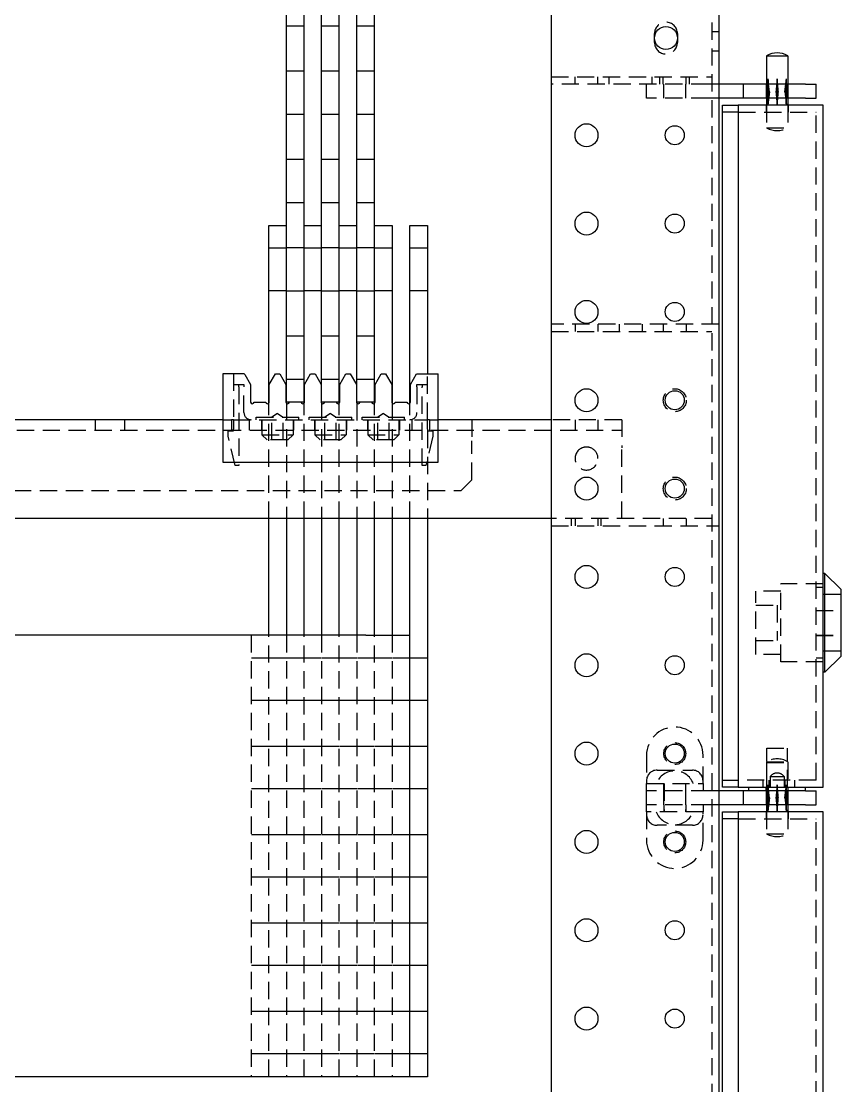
# Model space of a CAD drawing. Header units: millimetres. Extents: x -116965 to 323937, y 291661 to 566926.
# Drawn here: x -19433.4 to -19282.5, y 326443.5 to 326639.3 of the extents above; entities that cross this region are included whole.
import ezdxf

# ---------------------------------------------------------------- set-up
doc = ezdxf.new("R2010")
doc.units = ezdxf.units.MM
doc.linetypes.add('HIDDEN2', pattern=[4.7625, 3.175, -1.5875])
doc.layers.add('ALPHA', color=255, linetype='Continuous')
doc.layers.add('Pointille_Court', color=40, linetype='HIDDEN2', lineweight=25)

msp = doc.modelspace()

# ---------------------------------------------------------------- linework, layer by layer
at = {"layer": 'ALPHA'}
for p, q in [((-19335.809088, 326691.43863), (-19335.809088, 325911.43863)), ((-19304.934088, 326691.43863), (-19304.934088, 325911.43863)), ((-19384.559088, 326569.23863), (-19384.559088, 326650.48863)), ((-19381.309088, 326569.23863), (-19381.309088, 326650.48863)), ((-19378.059088, 326569.23863), (-19378.059088, 326650.48863)), ((-19374.809088, 326569.23863), (-19374.809088, 326650.48863)), ((-19371.559088, 326569.23863), (-19371.559088, 326650.48863)), ((-19368.309088, 326569.23863), (-19368.309088, 326650.48863)), ((-19296.159088, 326632.93863), (-19296.159088, 326627.73863)), ((-19296.159088, 326632.93863), (-19292.259088, 326632.93863)), ((-19292.259088, 326632.93863), (-19292.259088, 326627.73863)), ((-19300.384088, 326627.73863), (-19304.934088, 326627.73863)), ((-19300.384088, 326625.13863), (-19300.384088, 326627.73863)), ((-19289.009088, 326627.73863), (-19300.384088, 326627.73863)), ((-19289.009088, 326627.73863), (-19287.059088, 326627.73863)), ((-19287.059088, 326625.13863), (-19287.059088, 326627.73863)), ((-19300.384088, 326625.13863), (-19304.934088, 326625.13863)), ((-19289.009088, 326625.13863), (-19300.384088, 326625.13863)), ((-19296.159088, 326625.13863), (-19296.159088, 326623.83863)), ((-19292.259088, 326625.13863), (-19292.259088, 326623.83863)), ((-19289.009088, 326625.13863), (-19287.059088, 326625.13863)), ((-19304.284088, 326622.53863), (-19304.284088, 326623.83863)), ((-19304.284088, 326623.83863), (-19301.359088, 326623.83863)), ((-19285.759088, 326623.83863), (-19301.359088, 326623.83863)), ((-19301.359088, 326623.83863), (-19301.359088, 326498.38863)), ((-19285.759088, 326498.38863), (-19285.759088, 326623.83863)), ((-19304.284088, 326499.68863), (-19304.284088, 326622.53863)), ((-19301.359088, 326622.53863), (-19304.284088, 326622.53863)), ((-19387.809088, 326601.73863), (-19384.559088, 326601.73863)), ((-19387.809088, 326569.006533), (-19387.809088, 326601.73863)), ((-19381.309088, 326601.73863), (-19378.059088, 326601.73863)), ((-19374.809088, 326601.73863), (-19371.559088, 326601.73863)), ((-19368.309088, 326601.73863), (-19365.059088, 326601.73863)), ((-19365.059088, 326601.73863), (-19365.059088, 326569.006533)), ((-19361.809088, 326601.73863), (-19358.559088, 326601.73863)), ((-19361.809088, 326569.006533), (-19361.809088, 326601.73863)), ((-19358.559088, 326601.73863), (-19358.559088, 326574.43863)), ((-19396.259088, 326574.43863), (-19396.259088, 326558.18863)), ((-19392.47006, 326574.43863), (-19396.259088, 326574.43863)), ((-19392.188602, 326574.27613), (-19391.156588, 326572.48863)), ((-19387.711588, 326572.48863), (-19386.585755, 326574.43863)), ((-19386.585755, 326574.43863), (-19385.782421, 326574.43863)), ((-19385.782421, 326574.43863), (-19384.656588, 326572.48863)), ((-19381.211588, 326572.48863), (-19380.085755, 326574.43863)), ((-19380.085755, 326574.43863), (-19379.282421, 326574.43863)), ((-19379.282421, 326574.43863), (-19378.156588, 326572.48863)), ((-19374.711588, 326572.48863), (-19373.585755, 326574.43863)), ((-19373.585755, 326574.43863), (-19372.782421, 326574.43863)), ((-19372.782421, 326574.43863), (-19371.656588, 326572.48863)), ((-19368.211588, 326572.48863), (-19367.085755, 326574.43863)), ((-19367.085755, 326574.43863), (-19366.282421, 326574.43863)), ((-19366.282421, 326574.43863), (-19365.156588, 326572.48863)), ((-19361.711588, 326572.48863), (-19360.585755, 326574.43863)), ((-19360.585755, 326574.43863), (-19356.609088, 326574.43863)), ((-19356.609088, 326558.18863), (-19356.609088, 326574.43863)), ((-19391.156588, 326572.48863), (-19391.156588, 326569.23863)), ((-19387.711588, 326569.23863), (-19387.711588, 326572.48863)), ((-19384.656588, 326572.48863), (-19384.656588, 326569.23863)), ((-19381.211588, 326569.23863), (-19381.211588, 326572.48863)), ((-19378.156588, 326572.48863), (-19378.156588, 326569.23863)), ((-19374.711588, 326569.23863), (-19374.711588, 326572.48863)), ((-19371.656588, 326572.48863), (-19371.656588, 326569.23863)), ((-19368.211588, 326569.23863), (-19368.211588, 326572.48863)), ((-19365.156588, 326572.48863), (-19365.156588, 326569.23863)), ((-19361.711588, 326569.23863), (-19361.711588, 326572.48863)), ((-19390.506588, 326569.23863), (-19388.361588, 326569.23863)), ((-19384.559088, 326569.23863), (-19384.559088, 326569.006533)), ((-19381.309088, 326569.23863), (-19384.559088, 326569.23863)), ((-19381.309088, 326569.006533), (-19381.309088, 326569.23863)), ((-19378.059088, 326569.23863), (-19378.059088, 326569.006533)), ((-19374.809088, 326569.23863), (-19378.059088, 326569.23863)), ((-19374.809088, 326569.006533), (-19374.809088, 326569.23863)), ((-19371.559088, 326569.23863), (-19371.559088, 326569.006533)), ((-19368.309088, 326569.23863), (-19371.559088, 326569.23863)), ((-19368.309088, 326569.006533), (-19368.309088, 326569.23863)), ((-19364.506588, 326569.23863), (-19362.361588, 326569.23863)), ((-19396.259088, 326565.98863), (-19437.859088, 326565.98863)), ((-19335.809088, 326565.98863), (-19356.609088, 326565.98863)), ((-19396.259088, 326558.18863), (-19356.609088, 326558.18863)), ((-19335.809088, 326547.78863), (-19664.059088, 326547.78863)), ((-19387.809088, 326526.33863), (-19387.809088, 326547.78863)), ((-19384.559088, 326547.78863), (-19384.559088, 326526.33863)), ((-19381.309088, 326526.33863), (-19381.309088, 326547.78863)), ((-19378.059088, 326547.78863), (-19378.059088, 326526.33863)), ((-19374.809088, 326526.33863), (-19374.809088, 326547.78863)), ((-19371.559088, 326547.78863), (-19371.559088, 326526.33863)), ((-19368.309088, 326526.33863), (-19368.309088, 326547.78863)), ((-19365.059088, 326547.78863), (-19365.059088, 326526.33863)), ((-19361.809088, 326526.33863), (-19361.809088, 326547.78863)), ((-19358.559088, 326547.78863), (-19358.559088, 326445.08863)), ((-19285.434088, 326537.71363), (-19285.759088, 326537.71363)), ((-19282.509088, 326534.78863), (-19285.434088, 326537.71363)), ((-19285.434088, 326519.51363), (-19285.434088, 326537.71363)), ((-19282.509088, 326534.78863), (-19282.509088, 326522.43863)), ((-19369.934088, 326526.33863), (-19621.159088, 326526.33863)), ((-19369.934088, 326526.33863), (-19361.809088, 326526.33863)), ((-19361.809088, 326445.08863), (-19361.809088, 326526.33863)), ((-19282.509088, 326522.43863), (-19285.434088, 326519.51363)), ((-19285.434088, 326519.51363), (-19285.759088, 326519.51363)), ((-19304.284088, 326498.38863), (-19304.284088, 326499.68863)), ((-19304.284088, 326499.68863), (-19301.359088, 326499.68863)), ((-19301.359088, 326498.38863), (-19304.284088, 326498.38863)), ((-19301.359088, 326498.38863), (-19285.759088, 326498.38863)), ((-19299.409088, 326497.73863), (-19299.409088, 326498.38863)), ((-19289.009088, 326497.73863), (-19289.009088, 326498.38863)), ((-19300.384088, 326497.73863), (-19304.934088, 326497.73863)), ((-19300.384088, 326495.13863), (-19300.384088, 326497.73863)), ((-19289.009088, 326497.73863), (-19300.384088, 326497.73863)), ((-19289.009088, 326497.73863), (-19287.059088, 326497.73863)), ((-19287.059088, 326495.13863), (-19287.059088, 326497.73863)), ((-19300.384088, 326495.13863), (-19304.934088, 326495.13863)), ((-19289.009088, 326495.13863), (-19300.384088, 326495.13863)), ((-19296.159088, 326495.13863), (-19296.159088, 326493.83863)), ((-19292.259088, 326495.13863), (-19292.259088, 326493.83863)), ((-19289.009088, 326495.13863), (-19287.059088, 326495.13863)), ((-19304.284088, 326492.53863), (-19304.284088, 326493.83863)), ((-19304.284088, 326493.83863), (-19301.359088, 326493.83863)), ((-19304.284088, 326369.68863), (-19304.284088, 326492.53863)), ((-19301.359088, 326492.53863), (-19304.284088, 326492.53863)), ((-19285.759088, 326493.83863), (-19301.359088, 326493.83863)), ((-19301.359088, 326493.83863), (-19301.359088, 326368.38863)), ((-19285.759088, 326368.38863), (-19285.759088, 326493.83863)), ((-19369.934088, 326445.08863), (-19539.909088, 326445.08863)), ((-19361.809088, 326445.08863), (-19369.934088, 326445.08863)), ((-19358.559088, 326445.08863), (-19361.809088, 326445.08863))]:
    msp.add_line(p, q, dxfattribs=at)
for centre, radius in [((-19314.684088, 326636.18863), 2.1125), ((-19329.309088, 326618.31363), 2.1125), ((-19313.059088, 326618.31363), 1.755), ((-19329.309088, 326602.06363), 2.1125), ((-19313.059088, 326602.06363), 1.755), ((-19329.309088, 326585.81363), 2.1125), ((-19313.059088, 326585.81363), 1.755), ((-19329.309088, 326569.56363), 2.1125), ((-19313.059088, 326569.56363), 1.755), ((-19329.309088, 326553.31363), 2.1125), ((-19313.059088, 326553.31363), 1.755), ((-19329.309088, 326537.06363), 2.1125), ((-19313.059088, 326537.06363), 1.755), ((-19329.309088, 326520.81363), 2.1125), ((-19313.059088, 326520.81363), 1.755), ((-19329.309088, 326504.56363), 2.1125), ((-19313.059088, 326504.56363), 1.755), ((-19329.309088, 326488.31363), 2.1125), ((-19313.059088, 326488.31363), 1.755), ((-19329.309088, 326472.06363), 2.1125), ((-19313.059088, 326472.06363), 1.755), ((-19329.309088, 326455.81363), 2.1125), ((-19313.059088, 326455.81363), 1.755)]:
    msp.add_circle(centre, radius, dxfattribs=at)
for centre, radius, start, end in [((-19294.209088, 326629.54238), 3.91625, 60.13716564, 119.86283436), ((-19392.47006, 326574.11363), 0.325, 30, 90), ((-19390.831588, 326569.23863), 0.325, 180, 0), ((-19388.036588, 326569.23863), 0.325, 180, 0), ((-19384.331588, 326569.23863), 0.325, 180, 0), ((-19381.536588, 326569.23863), 0.325, 180, 0), ((-19377.831588, 326569.23863), 0.325, 180, 0), ((-19375.036588, 326569.23863), 0.325, 180, 0), ((-19371.331588, 326569.23863), 0.325, 180, 0), ((-19368.536588, 326569.23863), 0.325, 180, 0), ((-19364.831588, 326569.23863), 0.325, 180, 0), ((-19362.036588, 326569.23863), 0.325, 180, 0)]:
    msp.add_arc(centre, radius, start, end, dxfattribs=at)
for centre, major_axis, ratio, start_param, end_param in [((-19294.209088, 326614.489134), (0.162431, -24.917985), 0.0779847629, 4.1053954977, 4.1512455895), ((-19294.209088, 326614.489134), (-1.765627, 24.917919), 0.0332164699, 0.9619575598, 1.0078076516), ((-19294.209088, 326614.489134), (1.765627, 24.917919), 0.0332164699, 5.2753776556, 5.3212277474), ((-19294.209088, 326614.489134), (-0.162431, -24.917985), 0.0779847629, 2.1319397177, 2.1777898095), ((-19294.209088, 326638.128125), (0.162431, 24.917985), 0.0779847629, 2.119666454, 2.1777898095), ((-19294.209088, 326638.128125), (-1.765627, -24.917919), 0.0332164699, 5.2631043919, 5.3212277474), ((-19294.209088, 326638.128125), (1.765627, -24.917919), 0.0332164699, 0.9619575598, 1.0200809153), ((-19294.209088, 326638.128125), (-0.162431, 24.917985), 0.0779847629, 4.1053954977, 4.1635188532), ((-19294.209088, 326508.258125), (0.162431, 24.917985), 0.0779847629, 2.1257914248, 2.1777898095), ((-19294.209088, 326508.258125), (-1.765627, -24.917919), 0.0332164699, 5.2692293627, 5.3212277474), ((-19294.209088, 326508.258125), (1.765627, -24.917919), 0.0332164699, 0.9619575598, 1.0139559445), ((-19294.209088, 326508.258125), (-0.162431, 24.917985), 0.0779847629, 4.1053954977, 4.1573938823)]:
    msp.add_ellipse(centre, major_axis=major_axis, ratio=ratio, start_param=start_param, end_param=end_param, dxfattribs=at)
at = {"layer": 'Pointille_Court'}
for p, q in [((-19306.234088, 326691.43863), (-19306.234088, 325911.43863)), ((-19381.309088, 326638.39863), (-19384.559088, 326638.39863)), ((-19374.809088, 326638.39863), (-19378.059088, 326638.39863)), ((-19368.309088, 326638.39863), (-19371.559088, 326638.39863)), ((-19316.796588, 326635.37613), (-19316.796588, 326637.00113)), ((-19312.571588, 326637.00113), (-19312.571588, 326635.37613)), ((-19304.934088, 326637.32613), (-19306.234088, 326637.32613)), ((-19304.934088, 326633.75113), (-19306.234088, 326633.75113)), ((-19381.309088, 326630.07863), (-19384.559088, 326630.07863)), ((-19374.809088, 326630.07863), (-19378.059088, 326630.07863)), ((-19368.309088, 326630.07863), (-19371.559088, 326630.07863)), ((-19335.809088, 326629.03863), (-19306.234088, 326629.03863)), ((-19331.421588, 326627.73863), (-19331.421588, 326629.03863)), ((-19327.196588, 326627.73863), (-19327.196588, 326629.03863)), ((-19325.149088, 326627.73863), (-19325.149088, 326629.03863)), ((-19317.219088, 326627.73863), (-19317.219088, 326629.03863)), ((-19315.789088, 326627.73863), (-19315.789088, 326629.03863)), ((-19315.171588, 326627.73863), (-19315.171588, 326629.03863)), ((-19310.946588, 326627.73863), (-19310.946588, 326629.03863)), ((-19310.329088, 326627.73863), (-19310.329088, 326629.03863)), ((-19306.884088, 326627.73863), (-19335.809088, 326627.73863)), ((-19318.259088, 326625.13863), (-19318.259088, 326627.73863)), ((-19306.884088, 326627.73863), (-19318.259088, 326627.73863)), ((-19315.074088, 326625.13863), (-19315.074088, 326627.73863)), ((-19311.044088, 326625.13863), (-19311.044088, 326627.73863)), ((-19304.934088, 326627.73863), (-19306.884088, 326627.73863)), ((-19296.159088, 326625.13863), (-19296.159088, 326627.73863)), ((-19296.159088, 326627.73863), (-19296.159088, 326625.13863)), ((-19295.614454, 326626.30863), (-19295.897838, 326628.691963)), ((-19294.209088, 326626.30863), (-19294.209088, 326628.691963)), ((-19292.803723, 326626.30863), (-19292.520339, 326628.691963)), ((-19292.259088, 326625.13863), (-19292.259088, 326627.73863)), ((-19292.259088, 326627.73863), (-19292.259088, 326625.13863)), ((-19306.884088, 326625.13863), (-19318.259088, 326625.13863)), ((-19304.934088, 326625.13863), (-19306.884088, 326625.13863)), ((-19295.614454, 326626.30863), (-19295.997974, 326626.351811)), ((-19295.997974, 326626.265448), (-19295.614454, 326626.30863)), ((-19295.996444, 326626.30863), (-19295.777966, 326626.30863)), ((-19295.614454, 326626.30863), (-19295.994901, 326626.351929)), ((-19295.614454, 326626.30863), (-19295.994901, 326626.26533)), ((-19295.614454, 326626.30863), (-19295.897838, 326623.925296)), ((-19295.78025, 326626.351929), (-19295.614454, 326626.30863)), ((-19295.78025, 326626.26533), (-19295.614454, 326626.30863)), ((-19295.614454, 326626.30863), (-19295.777966, 326626.30863)), ((-19295.775684, 326626.351811), (-19295.614454, 326626.30863)), ((-19295.614454, 326626.30863), (-19295.775684, 326626.265448)), ((-19294.431378, 326626.351811), (-19294.209088, 326626.30863)), ((-19294.209088, 326626.30863), (-19294.431378, 326626.265448)), ((-19294.209088, 326626.30863), (-19294.427566, 326626.30863)), ((-19294.423739, 326626.351929), (-19294.209088, 326626.30863)), ((-19294.423739, 326626.26533), (-19294.209088, 326626.30863)), ((-19294.209088, 326626.30863), (-19293.994438, 326626.351929)), ((-19294.209088, 326626.30863), (-19293.986798, 326626.351811)), ((-19294.209088, 326626.30863), (-19294.209088, 326623.925296)), ((-19293.99061, 326626.30863), (-19294.209088, 326626.30863)), ((-19293.986798, 326626.265448), (-19294.209088, 326626.30863)), ((-19294.209088, 326626.30863), (-19293.994438, 326626.26533)), ((-19292.803723, 326626.30863), (-19292.637926, 326626.351929)), ((-19292.423276, 326626.351929), (-19292.803723, 326626.30863)), ((-19292.420202, 326626.351811), (-19292.803723, 326626.30863)), ((-19292.803723, 326626.30863), (-19292.642492, 326626.351811)), ((-19292.803723, 326626.30863), (-19292.520339, 326623.925296)), ((-19292.64021, 326626.30863), (-19292.803723, 326626.30863)), ((-19292.423276, 326626.26533), (-19292.803723, 326626.30863)), ((-19292.803723, 326626.30863), (-19292.420202, 326626.265448)), ((-19292.642492, 326626.265448), (-19292.803723, 326626.30863)), ((-19292.803723, 326626.30863), (-19292.637926, 326626.26533)), ((-19292.64021, 326626.30863), (-19292.421733, 326626.30863)), ((-19296.224088, 326623.83863), (-19296.224088, 326622.53863)), ((-19296.159088, 326623.83863), (-19296.159088, 326619.67863)), ((-19292.259088, 326623.83863), (-19292.259088, 326619.67863)), ((-19292.194088, 326623.83863), (-19292.194088, 326622.53863)), ((-19381.309088, 326622.14863), (-19384.559088, 326622.14863)), ((-19374.809088, 326622.14863), (-19378.059088, 326622.14863)), ((-19368.309088, 326622.14863), (-19371.559088, 326622.14863)), ((-19301.359088, 326622.53863), (-19287.059088, 326622.53863)), ((-19287.059088, 326499.68863), (-19287.059088, 326622.53863)), ((-19296.159088, 326619.67863), (-19292.259088, 326619.67863)), ((-19381.309088, 326613.82863), (-19384.559088, 326613.82863)), ((-19374.809088, 326613.82863), (-19378.059088, 326613.82863)), ((-19368.309088, 326613.82863), (-19371.559088, 326613.82863)), ((-19381.309088, 326605.89863), (-19384.559088, 326605.89863)), ((-19374.809088, 326605.89863), (-19378.059088, 326605.89863)), ((-19368.309088, 326605.89863), (-19371.559088, 326605.89863)), ((-19384.559088, 326597.51363), (-19387.809088, 326597.51363)), ((-19381.309088, 326597.57863), (-19384.559088, 326597.57863)), ((-19378.059088, 326597.51363), (-19381.309088, 326597.51363)), ((-19374.809088, 326597.57863), (-19378.059088, 326597.57863)), ((-19371.559088, 326597.51363), (-19374.809088, 326597.51363)), ((-19368.309088, 326597.57863), (-19371.559088, 326597.57863)), ((-19365.059088, 326597.51363), (-19368.309088, 326597.51363)), ((-19358.559088, 326597.51363), (-19361.809088, 326597.51363)), ((-19384.559088, 326589.71363), (-19387.809088, 326589.71363)), ((-19381.309088, 326589.64863), (-19384.559088, 326589.64863)), ((-19378.059088, 326589.71363), (-19381.309088, 326589.71363)), ((-19374.809088, 326589.64863), (-19378.059088, 326589.64863)), ((-19371.559088, 326589.71363), (-19374.809088, 326589.71363)), ((-19368.309088, 326589.64863), (-19371.559088, 326589.64863)), ((-19365.059088, 326589.71363), (-19368.309088, 326589.71363)), ((-19358.559088, 326589.71363), (-19361.809088, 326589.71363)), ((-19304.934088, 326583.53863), (-19335.809088, 326583.53863)), ((-19335.809088, 326582.23863), (-19306.234088, 326582.23863)), ((-19331.421588, 326583.53863), (-19331.421588, 326582.23863)), ((-19327.196588, 326583.53863), (-19327.196588, 326582.23863)), ((-19323.296588, 326583.53863), (-19323.296588, 326582.23863)), ((-19319.071588, 326583.53863), (-19319.071588, 326582.23863)), ((-19315.171588, 326583.53863), (-19315.171588, 326582.23863)), ((-19310.946588, 326583.53863), (-19310.946588, 326582.23863)), ((-19381.309088, 326581.32863), (-19384.559088, 326581.32863)), ((-19374.809088, 326581.32863), (-19378.059088, 326581.32863)), ((-19368.309088, 326581.32863), (-19371.559088, 326581.32863)), ((-19394.309088, 326574.43863), (-19394.309088, 326565.98863)), ((-19358.559088, 326565.98863), (-19358.559088, 326574.43863)), ((-19394.309088, 326572.48863), (-19392.359088, 326572.48863)), ((-19393.334088, 326572.022305), (-19393.334088, 326572.48863)), ((-19392.359088, 326572.48863), (-19392.359088, 326572.018143)), ((-19381.309088, 326573.39863), (-19384.559088, 326573.39863)), ((-19374.809088, 326573.39863), (-19378.059088, 326573.39863)), ((-19368.309088, 326573.39863), (-19371.559088, 326573.39863)), ((-19360.509088, 326572.48863), (-19358.559088, 326572.48863)), ((-19360.509088, 326572.018143), (-19360.509088, 326572.48863)), ((-19359.534088, 326572.48863), (-19359.534088, 326572.028488)), ((-19393.334088, 326572.022305), (-19393.334088, 326557.53863)), ((-19392.359088, 326567.28863), (-19392.359088, 326572.018143)), ((-19360.509088, 326572.018143), (-19360.509088, 326567.28863)), ((-19359.534088, 326557.53863), (-19359.534088, 326572.028488)), ((-19387.809088, 326547.78863), (-19387.809088, 326569.006533)), ((-19384.559088, 326569.006533), (-19384.559088, 326547.78863)), ((-19381.309088, 326547.78863), (-19381.309088, 326569.006533)), ((-19378.059088, 326569.006533), (-19378.059088, 326547.78863)), ((-19374.809088, 326547.78863), (-19374.809088, 326569.006533)), ((-19371.559088, 326569.006533), (-19371.559088, 326547.78863)), ((-19368.309088, 326547.78863), (-19368.309088, 326569.006533)), ((-19365.059088, 326569.006533), (-19365.059088, 326547.78863)), ((-19361.809088, 326547.78863), (-19361.809088, 326569.006533)), ((-19390.084088, 326565.98863), (-19390.084088, 326566.47613)), ((-19390.084088, 326566.47613), (-19382.284088, 326566.47613)), ((-19386.184088, 326567.101025), (-19387.224088, 326566.47613)), ((-19386.184088, 326567.101025), (-19385.144088, 326566.47613)), ((-19382.284088, 326565.98863), (-19382.284088, 326566.47613)), ((-19380.334088, 326565.98863), (-19380.334088, 326566.47613)), ((-19380.334088, 326566.47613), (-19372.534088, 326566.47613)), ((-19376.434088, 326567.101025), (-19377.474088, 326566.47613)), ((-19376.434088, 326567.101025), (-19375.394088, 326566.47613)), ((-19372.534088, 326565.98863), (-19372.534088, 326566.47613)), ((-19370.584088, 326565.98863), (-19370.584088, 326566.47613)), ((-19370.584088, 326566.47613), (-19362.784088, 326566.47613)), ((-19366.684088, 326567.101025), (-19367.724088, 326566.47613)), ((-19366.684088, 326567.101025), (-19365.644088, 326566.47613)), ((-19362.784088, 326565.98863), (-19362.784088, 326566.47613)), ((-19419.756588, 326565.98863), (-19419.756588, 326564.03863)), ((-19414.361588, 326565.98863), (-19414.361588, 326564.03863)), ((-19396.259088, 326565.98863), (-19394.634088, 326565.98863)), ((-19394.611114, 326565.98863), (-19394.634088, 326565.98863)), ((-19394.634088, 326565.98863), (-19394.634088, 326564.03863)), ((-19394.309088, 326565.98863), (-19394.611114, 326565.98863)), ((-19394.309088, 326565.98863), (-19394.309088, 326564.24246)), ((-19394.309088, 326565.98863), (-19358.559088, 326565.98863)), ((-19391.384088, 326565.98863), (-19391.384088, 326564.03863)), ((-19389.109088, 326565.98863), (-19389.109088, 326564.03863)), ((-19389.044088, 326565.98863), (-19389.044088, 326563.22613)), ((-19387.224088, 326562.25113), (-19387.224088, 326565.98863)), ((-19385.144088, 326562.25113), (-19385.144088, 326565.98863)), ((-19383.324088, 326565.98863), (-19383.324088, 326563.22613)), ((-19383.259088, 326565.98863), (-19383.259088, 326564.03863)), ((-19379.359088, 326565.98863), (-19379.359088, 326564.03863)), ((-19379.294088, 326565.98863), (-19379.294088, 326563.22613)), ((-19377.474088, 326562.25113), (-19377.474088, 326565.98863)), ((-19375.394088, 326562.25113), (-19375.394088, 326565.98863)), ((-19373.574088, 326565.98863), (-19373.574088, 326563.22613)), ((-19373.509088, 326565.98863), (-19373.509088, 326564.03863)), ((-19369.609088, 326565.98863), (-19369.609088, 326564.03863)), ((-19369.544088, 326565.98863), (-19369.544088, 326563.22613)), ((-19367.724088, 326562.25113), (-19367.724088, 326565.98863)), ((-19365.644088, 326562.25113), (-19365.644088, 326565.98863)), ((-19363.824088, 326565.98863), (-19363.824088, 326563.22613)), ((-19363.759088, 326565.98863), (-19363.759088, 326564.03863)), ((-19361.484088, 326565.98863), (-19361.484088, 326564.03863)), ((-19358.257062, 326565.98863), (-19358.559088, 326565.98863)), ((-19358.559088, 326564.24246), (-19358.559088, 326565.98863)), ((-19358.234088, 326565.98863), (-19358.257062, 326565.98863)), ((-19358.234088, 326565.98863), (-19356.609088, 326565.98863)), ((-19358.234088, 326565.98863), (-19358.234088, 326564.03863)), ((-19350.434088, 326565.98863), (-19350.434088, 326562.08863)), ((-19322.809088, 326565.98863), (-19335.809088, 326565.98863)), ((-19331.421588, 326565.98863), (-19331.421588, 326564.03863)), ((-19327.196588, 326565.98863), (-19327.196588, 326564.03863)), ((-19322.809088, 326565.98863), (-19322.809088, 326560.78863)), ((-19677.059088, 326564.03863), (-19322.809088, 326564.03863)), ((-19395.284088, 326563.90863), (-19394.309088, 326563.90863)), ((-19395.284088, 326562.93363), (-19395.284088, 326563.90863)), ((-19393.984088, 326557.53863), (-19395.284088, 326562.93363)), ((-19394.309088, 326563.90863), (-19394.309088, 326564.24246)), ((-19388.069088, 326562.25113), (-19389.044088, 326563.22613)), ((-19389.044088, 326563.22613), (-19383.324088, 326563.22613)), ((-19384.299088, 326562.25113), (-19383.324088, 326563.22613)), ((-19378.319088, 326562.25113), (-19379.294088, 326563.22613)), ((-19379.294088, 326563.22613), (-19373.574088, 326563.22613)), ((-19374.549088, 326562.25113), (-19373.574088, 326563.22613)), ((-19368.569088, 326562.25113), (-19369.544088, 326563.22613)), ((-19369.544088, 326563.22613), (-19363.824088, 326563.22613)), ((-19364.799088, 326562.25113), (-19363.824088, 326563.22613)), ((-19357.584088, 326562.93363), (-19358.884088, 326557.53863)), ((-19358.559088, 326564.24246), (-19358.559088, 326563.90863)), ((-19358.559088, 326563.90863), (-19358.559088, 326547.78863)), ((-19358.559088, 326563.90863), (-19357.584088, 326563.90863)), ((-19357.584088, 326563.90863), (-19357.584088, 326562.93363)), ((-19384.299088, 326562.25113), (-19388.069088, 326562.25113)), ((-19374.549088, 326562.25113), (-19378.319088, 326562.25113)), ((-19364.799088, 326562.25113), (-19368.569088, 326562.25113)), ((-19350.434088, 326554.93863), (-19350.434088, 326562.08863)), ((-19322.809088, 326547.78863), (-19322.809088, 326560.78863)), ((-19393.334088, 326557.53863), (-19393.984088, 326557.53863)), ((-19358.884088, 326557.53863), (-19359.534088, 326557.53863)), ((-19350.434088, 326554.93863), (-19352.384088, 326552.98863)), ((-19644.234088, 326552.98863), (-19352.384088, 326552.98863)), ((-19306.234088, 326547.78863), (-19335.809088, 326547.78863)), ((-19332.039088, 326546.48863), (-19332.039088, 326547.78863)), ((-19331.421588, 326547.78863), (-19331.421588, 326546.48863)), ((-19327.196588, 326547.78863), (-19327.196588, 326546.48863)), ((-19326.579088, 326546.48863), (-19326.579088, 326547.78863)), ((-19315.171588, 326547.78863), (-19315.171588, 326546.48863)), ((-19310.946588, 326547.78863), (-19310.946588, 326546.48863)), ((-19335.809088, 326546.48863), (-19304.934088, 326546.48863)), ((-19285.759088, 326535.76363), (-19293.559088, 326535.76363)), ((-19293.559088, 326521.46363), (-19293.559088, 326535.76363)), ((-19285.759088, 326535.11363), (-19287.059088, 326535.11363)), ((-19293.559088, 326534.46363), (-19298.109088, 326534.46363)), ((-19298.109088, 326522.76363), (-19298.109088, 326534.46363)), ((-19282.509088, 326533.81363), (-19287.059088, 326533.81363)), ((-19298.109088, 326531.86363), (-19294.209088, 326531.86363)), ((-19294.209088, 326531.86363), (-19294.209088, 326525.36363)), ((-19287.059088, 326530.913764), (-19282.509088, 326530.913764)), ((-19287.059088, 326530.863214), (-19282.509088, 326530.863214)), ((-19391.059088, 326526.33863), (-19391.059088, 326445.08863)), ((-19387.809088, 326445.08863), (-19387.809088, 326526.33863)), ((-19384.559088, 326526.33863), (-19384.559088, 326445.08863)), ((-19381.309088, 326445.08863), (-19381.309088, 326526.33863)), ((-19378.059088, 326526.33863), (-19378.059088, 326445.08863)), ((-19374.809088, 326445.08863), (-19374.809088, 326526.33863)), ((-19371.559088, 326526.33863), (-19371.559088, 326445.08863)), ((-19368.309088, 326445.08863), (-19368.309088, 326526.33863)), ((-19365.059088, 326526.33863), (-19365.059088, 326445.08863)), ((-19298.109088, 326525.36363), (-19294.209088, 326525.36363)), ((-19287.059088, 326526.364045), (-19282.509088, 326526.364045)), ((-19287.059088, 326526.313495), (-19282.509088, 326526.313495)), ((-19282.509088, 326523.41363), (-19287.059088, 326523.41363)), ((-19387.809088, 326522.11363), (-19391.059088, 326522.11363)), ((-19384.559088, 326522.11363), (-19387.809088, 326522.11363)), ((-19381.309088, 326522.11363), (-19384.559088, 326522.11363)), ((-19378.059088, 326522.11363), (-19381.309088, 326522.11363)), ((-19374.809088, 326522.11363), (-19378.059088, 326522.11363)), ((-19371.559088, 326522.11363), (-19374.809088, 326522.11363)), ((-19368.309088, 326522.11363), (-19371.559088, 326522.11363)), ((-19365.059088, 326522.11363), (-19368.309088, 326522.11363)), ((-19361.809088, 326522.11363), (-19365.059088, 326522.11363)), ((-19358.559088, 326522.11363), (-19361.809088, 326522.11363)), ((-19293.559088, 326522.76363), (-19298.109088, 326522.76363)), ((-19285.759088, 326521.46363), (-19293.559088, 326521.46363)), ((-19285.759088, 326522.11363), (-19287.059088, 326522.11363)), ((-19387.809088, 326514.31363), (-19391.059088, 326514.31363)), ((-19384.559088, 326514.31363), (-19387.809088, 326514.31363)), ((-19381.309088, 326514.31363), (-19384.559088, 326514.31363)), ((-19378.059088, 326514.31363), (-19381.309088, 326514.31363)), ((-19374.809088, 326514.31363), (-19378.059088, 326514.31363)), ((-19371.559088, 326514.31363), (-19374.809088, 326514.31363)), ((-19368.309088, 326514.31363), (-19371.559088, 326514.31363)), ((-19365.059088, 326514.31363), (-19368.309088, 326514.31363)), ((-19361.809088, 326514.31363), (-19365.059088, 326514.31363)), ((-19358.559088, 326514.31363), (-19361.809088, 326514.31363)), ((-19387.809088, 326505.86363), (-19391.059088, 326505.86363)), ((-19384.559088, 326505.86363), (-19387.809088, 326505.86363)), ((-19381.309088, 326505.86363), (-19384.559088, 326505.86363)), ((-19378.059088, 326505.86363), (-19381.309088, 326505.86363)), ((-19374.809088, 326505.86363), (-19378.059088, 326505.86363)), ((-19371.559088, 326505.86363), (-19374.809088, 326505.86363)), ((-19368.309088, 326505.86363), (-19371.559088, 326505.86363)), ((-19365.059088, 326505.86363), (-19368.309088, 326505.86363)), ((-19361.809088, 326505.86363), (-19365.059088, 326505.86363)), ((-19358.559088, 326505.86363), (-19361.809088, 326505.86363)), ((-19318.259088, 326504.23863), (-19318.259088, 326499.03863)), ((-19307.859088, 326499.03863), (-19307.859088, 326504.23863)), ((-19296.126574, 326498.38863), (-19296.126574, 326505.53863)), ((-19296.126574, 326505.53863), (-19292.291574, 326505.53863)), ((-19292.291574, 326498.38863), (-19292.291574, 326505.53863)), ((-19296.159088, 326503.06863), (-19296.159088, 326495.13863)), ((-19296.159088, 326503.06863), (-19292.259088, 326503.06863)), ((-19296.126574, 326502.93863), (-19292.291574, 326502.93863)), ((-19292.259088, 326503.06863), (-19292.259088, 326495.13863)), ((-19316.309088, 326501.50863), (-19309.809088, 326501.50863)), ((-19295.509088, 326500.33863), (-19295.509088, 326498.38863)), ((-19295.509088, 326500.33863), (-19292.909088, 326500.33863)), ((-19292.909088, 326500.33863), (-19292.909088, 326498.38863)), ((-19387.809088, 326498.06363), (-19391.059088, 326498.06363)), ((-19384.559088, 326498.06363), (-19387.809088, 326498.06363)), ((-19381.309088, 326498.06363), (-19384.559088, 326498.06363)), ((-19378.059088, 326498.06363), (-19381.309088, 326498.06363)), ((-19374.809088, 326498.06363), (-19378.059088, 326498.06363)), ((-19371.559088, 326498.06363), (-19374.809088, 326498.06363)), ((-19368.309088, 326498.06363), (-19371.559088, 326498.06363)), ((-19365.059088, 326498.06363), (-19368.309088, 326498.06363)), ((-19361.809088, 326498.06363), (-19365.059088, 326498.06363)), ((-19358.559088, 326498.06363), (-19361.809088, 326498.06363)), ((-19318.259088, 326499.03863), (-19307.859088, 326499.03863)), ((-19318.259088, 326497.73863), (-19318.259088, 326499.03863)), ((-19315.074088, 326497.73863), (-19315.074088, 326499.03863)), ((-19315.009088, 326499.03863), (-19315.009088, 326493.83863)), ((-19311.109088, 326499.03863), (-19311.109088, 326493.83863)), ((-19311.044088, 326497.73863), (-19311.044088, 326499.03863)), ((-19307.859088, 326499.03863), (-19307.859088, 326497.73863)), ((-19287.059088, 326499.68863), (-19301.359088, 326499.68863)), ((-19296.809088, 326498.38863), (-19296.809088, 326499.68863)), ((-19296.224088, 326497.73863), (-19296.224088, 326498.38863)), ((-19295.614454, 326496.43863), (-19295.897838, 326498.821963)), ((-19295.671588, 326498.38863), (-19295.671588, 326499.68863)), ((-19294.209088, 326496.43863), (-19294.209088, 326498.821963)), ((-19292.803723, 326496.43863), (-19292.520339, 326498.821963)), ((-19292.746588, 326498.38863), (-19292.746588, 326499.68863)), ((-19292.194088, 326497.73863), (-19292.194088, 326498.38863)), ((-19290.959088, 326498.38863), (-19290.959088, 326499.68863)), ((-19318.259088, 326495.13863), (-19318.259088, 326497.73863)), ((-19306.884088, 326497.73863), (-19318.259088, 326497.73863)), ((-19315.074088, 326495.13863), (-19315.074088, 326497.73863)), ((-19311.044088, 326495.13863), (-19311.044088, 326497.73863)), ((-19304.934088, 326497.73863), (-19306.884088, 326497.73863)), ((-19296.159088, 326495.13863), (-19296.159088, 326497.73863)), ((-19295.614454, 326496.43863), (-19295.997974, 326496.481811)), ((-19295.997974, 326496.395448), (-19295.614454, 326496.43863)), ((-19295.996444, 326496.43863), (-19295.777966, 326496.43863)), ((-19295.614454, 326496.43863), (-19295.994901, 326496.481929)), ((-19295.614454, 326496.43863), (-19295.994901, 326496.39533)), ((-19295.614454, 326496.43863), (-19295.897838, 326494.055296)), ((-19295.78025, 326496.481929), (-19295.614454, 326496.43863)), ((-19295.78025, 326496.39533), (-19295.614454, 326496.43863)), ((-19295.614454, 326496.43863), (-19295.777966, 326496.43863)), ((-19295.775684, 326496.481811), (-19295.614454, 326496.43863)), ((-19295.614454, 326496.43863), (-19295.775684, 326496.395448)), ((-19294.431378, 326496.481811), (-19294.209088, 326496.43863)), ((-19294.209088, 326496.43863), (-19294.431378, 326496.395448)), ((-19294.209088, 326496.43863), (-19294.427566, 326496.43863)), ((-19294.423739, 326496.481929), (-19294.209088, 326496.43863)), ((-19294.423739, 326496.39533), (-19294.209088, 326496.43863)), ((-19294.209088, 326496.43863), (-19293.994438, 326496.481929)), ((-19294.209088, 326496.43863), (-19293.986798, 326496.481811)), ((-19294.209088, 326496.43863), (-19294.209088, 326494.055296)), ((-19293.99061, 326496.43863), (-19294.209088, 326496.43863)), ((-19293.986798, 326496.395448), (-19294.209088, 326496.43863)), ((-19294.209088, 326496.43863), (-19293.994438, 326496.39533)), ((-19292.803723, 326496.43863), (-19292.637926, 326496.481929)), ((-19292.423276, 326496.481929), (-19292.803723, 326496.43863)), ((-19292.420202, 326496.481811), (-19292.803723, 326496.43863)), ((-19292.803723, 326496.43863), (-19292.642492, 326496.481811)), ((-19292.803723, 326496.43863), (-19292.520339, 326494.055296)), ((-19292.64021, 326496.43863), (-19292.803723, 326496.43863)), ((-19292.423276, 326496.39533), (-19292.803723, 326496.43863)), ((-19292.803723, 326496.43863), (-19292.420202, 326496.395448)), ((-19292.642492, 326496.395448), (-19292.803723, 326496.43863)), ((-19292.803723, 326496.43863), (-19292.637926, 326496.39533)), ((-19292.64021, 326496.43863), (-19292.421733, 326496.43863)), ((-19292.259088, 326495.13863), (-19292.259088, 326497.73863)), ((-19306.884088, 326495.13863), (-19318.259088, 326495.13863)), ((-19318.259088, 326493.83863), (-19318.259088, 326495.13863)), ((-19315.074088, 326495.13863), (-19315.074088, 326493.83863)), ((-19311.044088, 326495.13863), (-19311.044088, 326493.83863)), ((-19307.859088, 326495.13863), (-19307.859088, 326493.83863)), ((-19304.934088, 326495.13863), (-19306.884088, 326495.13863)), ((-19318.259088, 326493.83863), (-19318.259088, 326488.63863)), ((-19307.859088, 326493.83863), (-19318.259088, 326493.83863)), ((-19307.859088, 326488.63863), (-19307.859088, 326493.83863)), ((-19301.359088, 326492.53863), (-19287.059088, 326492.53863)), ((-19296.224088, 326493.83863), (-19296.224088, 326492.53863)), ((-19296.159088, 326493.83863), (-19296.159088, 326489.80863)), ((-19292.259088, 326493.83863), (-19292.259088, 326489.80863)), ((-19292.194088, 326493.83863), (-19292.194088, 326492.53863)), ((-19287.059088, 326369.68863), (-19287.059088, 326492.53863)), ((-19309.809088, 326491.36863), (-19316.309088, 326491.36863)), ((-19387.809088, 326489.61363), (-19391.059088, 326489.61363)), ((-19384.559088, 326489.61363), (-19387.809088, 326489.61363)), ((-19381.309088, 326489.61363), (-19384.559088, 326489.61363)), ((-19378.059088, 326489.61363), (-19381.309088, 326489.61363)), ((-19374.809088, 326489.61363), (-19378.059088, 326489.61363)), ((-19371.559088, 326489.61363), (-19374.809088, 326489.61363)), ((-19368.309088, 326489.61363), (-19371.559088, 326489.61363)), ((-19365.059088, 326489.61363), (-19368.309088, 326489.61363)), ((-19361.809088, 326489.61363), (-19365.059088, 326489.61363)), ((-19358.559088, 326489.61363), (-19361.809088, 326489.61363)), ((-19296.159088, 326489.80863), (-19292.259088, 326489.80863)), ((-19387.809088, 326481.81363), (-19391.059088, 326481.81363)), ((-19384.559088, 326481.81363), (-19387.809088, 326481.81363)), ((-19381.309088, 326481.81363), (-19384.559088, 326481.81363)), ((-19378.059088, 326481.81363), (-19381.309088, 326481.81363)), ((-19374.809088, 326481.81363), (-19378.059088, 326481.81363)), ((-19371.559088, 326481.81363), (-19374.809088, 326481.81363)), ((-19368.309088, 326481.81363), (-19371.559088, 326481.81363)), ((-19365.059088, 326481.81363), (-19368.309088, 326481.81363)), ((-19361.809088, 326481.81363), (-19365.059088, 326481.81363)), ((-19358.559088, 326481.81363), (-19361.809088, 326481.81363)), ((-19387.809088, 326473.36363), (-19391.059088, 326473.36363)), ((-19384.559088, 326473.36363), (-19387.809088, 326473.36363)), ((-19381.309088, 326473.36363), (-19384.559088, 326473.36363)), ((-19378.059088, 326473.36363), (-19381.309088, 326473.36363)), ((-19374.809088, 326473.36363), (-19378.059088, 326473.36363)), ((-19371.559088, 326473.36363), (-19374.809088, 326473.36363)), ((-19368.309088, 326473.36363), (-19371.559088, 326473.36363)), ((-19365.059088, 326473.36363), (-19368.309088, 326473.36363)), ((-19361.809088, 326473.36363), (-19365.059088, 326473.36363)), ((-19358.559088, 326473.36363), (-19361.809088, 326473.36363)), ((-19387.809088, 326465.56363), (-19391.059088, 326465.56363)), ((-19384.559088, 326465.56363), (-19387.809088, 326465.56363)), ((-19381.309088, 326465.56363), (-19384.559088, 326465.56363)), ((-19378.059088, 326465.56363), (-19381.309088, 326465.56363)), ((-19374.809088, 326465.56363), (-19378.059088, 326465.56363)), ((-19371.559088, 326465.56363), (-19374.809088, 326465.56363)), ((-19368.309088, 326465.56363), (-19371.559088, 326465.56363)), ((-19365.059088, 326465.56363), (-19368.309088, 326465.56363)), ((-19361.809088, 326465.56363), (-19365.059088, 326465.56363)), ((-19358.559088, 326465.56363), (-19361.809088, 326465.56363)), ((-19387.809088, 326457.11363), (-19391.059088, 326457.11363)), ((-19384.559088, 326457.11363), (-19387.809088, 326457.11363)), ((-19381.309088, 326457.11363), (-19384.559088, 326457.11363)), ((-19378.059088, 326457.11363), (-19381.309088, 326457.11363)), ((-19374.809088, 326457.11363), (-19378.059088, 326457.11363)), ((-19371.559088, 326457.11363), (-19374.809088, 326457.11363)), ((-19368.309088, 326457.11363), (-19371.559088, 326457.11363)), ((-19365.059088, 326457.11363), (-19368.309088, 326457.11363)), ((-19361.809088, 326457.11363), (-19365.059088, 326457.11363)), ((-19358.559088, 326457.11363), (-19361.809088, 326457.11363)), ((-19387.809088, 326449.31363), (-19391.059088, 326449.31363)), ((-19384.559088, 326449.31363), (-19387.809088, 326449.31363)), ((-19381.309088, 326449.31363), (-19384.559088, 326449.31363)), ((-19378.059088, 326449.31363), (-19381.309088, 326449.31363)), ((-19374.809088, 326449.31363), (-19378.059088, 326449.31363)), ((-19371.559088, 326449.31363), (-19374.809088, 326449.31363)), ((-19368.309088, 326449.31363), (-19371.559088, 326449.31363)), ((-19365.059088, 326449.31363), (-19368.309088, 326449.31363)), ((-19361.809088, 326449.31363), (-19365.059088, 326449.31363)), ((-19358.559088, 326449.31363), (-19361.809088, 326449.31363))]:
    msp.add_line(p, q, dxfattribs=at)
for centre, radius in [((-19313.059088, 326569.56363), 2.1125), ((-19313.059088, 326553.31363), 2.1125), ((-19313.059088, 326504.56363), 2.015), ((-19313.059088, 326488.31363), 2.015)]:
    msp.add_circle(centre, radius, dxfattribs=at)
for centre, radius, start, end in [((-19314.684088, 326637.00113), 2.1125, 0, 180), ((-19314.684088, 326635.37613), 2.1125, 180, 0), ((-19294.209088, 326623.07488), 3.91625, 240.13716564, 299.86283436), ((-19391.059088, 326567.28863), 1.3, 180, 182), ((-19391.059088, 326567.28863), 1.3, 182, 270), ((-19361.809088, 326567.28863), 1.3, 270, 358), ((-19361.809088, 326567.28863), 1.3, 358, 0), ((-19329.309088, 326558.83863), 2.1125, 112.61986495, 0), ((-19329.309088, 326558.83863), 2.1125, 67.38013505, 112.61986495), ((-19329.309088, 326558.83863), 2.1125, 0, 67.38013505), ((-19313.059088, 326504.23863), 5.2, 0, 180), ((-19294.209088, 326499.67238), 3.91625, 60.13716564, 119.86283436), ((-19316.309088, 326499.55863), 1.95, 90, 180), ((-19313.059088, 326497.720348), 3.658281, 21.12202138, 158.87797862), ((-19309.809088, 326499.55863), 1.95, 0, 90), ((-19294.209088, 326499.36363), 1.625, 36.86989764, 143.13010236), ((-19316.309088, 326493.31863), 1.95, 180, 270), ((-19313.059088, 326495.156911), 3.658281, 201.12202138, 338.87797862), ((-19309.809088, 326493.31863), 1.95, 270, 0), ((-19313.059088, 326488.63863), 5.2, 180, 0), ((-19294.209088, 326493.20488), 3.91625, 240.13716564, 299.86283436)]:
    msp.add_arc(centre, radius, start, end, dxfattribs=at)
for centre, major_axis, ratio, start_param, end_param in [((-19294.209088, 326614.489134), (0.162431, -24.917985), 0.0779847629, 4.1512455895, 4.2156962226), ((-19294.209088, 326614.489134), (-1.765627, 24.917919), 0.0332164699, 1.0078076516, 1.0722582847), ((-19294.209088, 326614.489134), (1.605405, 24.917886), 0.0444209743, 0.9671731361, 1.077473861), ((-19294.209088, 326614.489134), (-1.605405, 24.917886), 0.0444209743, 5.2057114462, 5.3160121711), ((-19294.209088, 326614.489134), (1.765627, 24.917919), 0.0332164699, 5.2109270225, 5.2753776556), ((-19294.209088, 326614.489134), (-0.162431, -24.917985), 0.0779847629, 2.0674890846, 2.1319397177), ((-19294.209088, 326626.085828), (-1.949936, 0.232934), 0.0676868882, 5.8779727804, 5.8819151496), ((-19294.209088, 326638.128125), (0.162431, 24.917985), 0.0779847629, 2.0635467155, 2.0655141579), ((-19294.209088, 326614.489134), (0.162431, -24.917985), 0.0779847629, 4.2176711493, 4.2196385917), ((-19294.209088, 326626.531431), (1.949936, 0.232934), 0.0676868882, 3.5428628112, 3.5468051803), ((-19294.209088, 326638.128125), (0.162431, 24.917985), 0.0779847629, 2.0674890846, 2.119666454), ((-19294.209088, 326638.128125), (-1.765627, -24.917919), 0.0332164699, 5.2109270225, 5.2631043919), ((-19294.209088, 326626.085828), (-1.949936, 0.232934), 0.0676868882, 5.6534289616, 5.6573713307), ((-19294.209088, 326626.531431), (1.949936, 0.232934), 0.0676868882, 3.7674066301, 3.7713489992), ((-19294.209088, 326638.128125), (-1.765627, -24.917919), 0.0332164699, 5.2069846534, 5.2089520958), ((-19294.209088, 326614.489134), (-1.765627, 24.917919), 0.0332164699, 1.0742332114, 1.0762006538), ((-19294.209088, 326626.085828), (-1.95, 0), 0.1372965938, 4.8226897053, 4.8266320744), ((-19294.209088, 326638.128125), (1.605405, -24.917886), 0.0444209743, 5.2017690771, 5.2037365195), ((-19294.209088, 326614.489134), (1.605405, 24.917886), 0.0444209743, 1.0794487877, 1.0814162301), ((-19294.209088, 326626.531431), (1.95, 0), 0.1372965938, 4.5981458864, 4.6020882555), ((-19294.209088, 326638.128125), (1.605405, -24.917886), 0.0444209743, 5.2057114462, 5.3160121711), ((-19294.209088, 326638.128125), (-1.605405, -24.917886), 0.0444209743, 0.9671731361, 1.077473861), ((-19294.209088, 326626.085828), (-1.95, 0), 0.1372965938, 4.5981458864, 4.6020882555), ((-19294.209088, 326626.531431), (1.95, 0), 0.1372965938, 4.8226897053, 4.8266320744), ((-19294.209088, 326638.128125), (-1.605405, -24.917886), 0.0444209743, 1.0794487877, 1.0814162301), ((-19294.209088, 326614.489134), (-1.605405, 24.917886), 0.0444209743, 5.2017690771, 5.2037365195), ((-19294.209088, 326626.085828), (-1.949936, -0.232934), 0.0676868882, 3.7674066301, 3.7713489992), ((-19294.209088, 326638.128125), (1.765627, -24.917919), 0.0332164699, 1.0742332114, 1.0762006538), ((-19294.209088, 326614.489134), (1.765627, 24.917919), 0.0332164699, 5.2069846534, 5.2089520958), ((-19294.209088, 326626.531431), (1.949936, -0.232934), 0.0676868882, 5.6534289616, 5.6573713307), ((-19294.209088, 326638.128125), (1.765627, -24.917919), 0.0332164699, 1.0200809153, 1.0722582847), ((-19294.209088, 326638.128125), (-0.162431, 24.917985), 0.0779847629, 4.1635188532, 4.2156962226), ((-19294.209088, 326626.085828), (-1.949936, -0.232934), 0.0676868882, 3.5428628112, 3.5468051803), ((-19294.209088, 326626.531431), (1.949936, -0.232934), 0.0676868882, 5.8779727804, 5.8819151496), ((-19294.209088, 326638.128125), (-0.162431, 24.917985), 0.0779847629, 4.2176711493, 4.2196385917), ((-19294.209088, 326614.489134), (-0.162431, -24.917985), 0.0779847629, 2.0635467155, 2.0655141579), ((-19294.209088, 326484.619134), (0.162431, -24.917985), 0.0779847629, 4.1053954977, 4.2156962226), ((-19294.209088, 326484.619134), (-1.765627, 24.917919), 0.0332164699, 0.9619575598, 1.0722582847), ((-19294.209088, 326484.619134), (1.605405, 24.917886), 0.0444209743, 0.9671731361, 1.077473861), ((-19294.209088, 326484.619134), (-1.605405, 24.917886), 0.0444209743, 5.2057114462, 5.3160121711), ((-19294.209088, 326484.619134), (1.765627, 24.917919), 0.0332164699, 5.2109270225, 5.3212277474), ((-19294.209088, 326484.619134), (-0.162431, -24.917985), 0.0779847629, 2.0674890846, 2.1777898095), ((-19294.209088, 326496.215828), (-1.949936, 0.232934), 0.0676868882, 5.8779727804, 5.8819151496), ((-19294.209088, 326508.258125), (0.162431, 24.917985), 0.0779847629, 2.0635467155, 2.0655141579), ((-19294.209088, 326484.619134), (0.162431, -24.917985), 0.0779847629, 4.2176711493, 4.2196385917), ((-19294.209088, 326496.661431), (1.949936, 0.232934), 0.0676868882, 3.5428628112, 3.5468051803), ((-19294.209088, 326508.258125), (0.162431, 24.917985), 0.0779847629, 2.0674890846, 2.1257914248), ((-19294.209088, 326508.258125), (-1.765627, -24.917919), 0.0332164699, 5.2109270225, 5.2692293627), ((-19294.209088, 326496.215828), (-1.949936, 0.232934), 0.0676868882, 5.6534289616, 5.6573713307), ((-19294.209088, 326496.661431), (1.949936, 0.232934), 0.0676868882, 3.7674066301, 3.7713489992), ((-19294.209088, 326508.258125), (-1.765627, -24.917919), 0.0332164699, 5.2069846534, 5.2089520958), ((-19294.209088, 326484.619134), (-1.765627, 24.917919), 0.0332164699, 1.0742332114, 1.0762006538), ((-19294.209088, 326496.215828), (-1.95, 0), 0.1372965938, 4.8226897053, 4.8266320744), ((-19294.209088, 326508.258125), (1.605405, -24.917886), 0.0444209743, 5.2017690771, 5.2037365195), ((-19294.209088, 326484.619134), (1.605405, 24.917886), 0.0444209743, 1.0794487877, 1.0814162301), ((-19294.209088, 326496.661431), (1.95, 0), 0.1372965938, 4.5981458864, 4.6020882555), ((-19294.209088, 326508.258125), (1.605405, -24.917886), 0.0444209743, 5.2057114462, 5.3160121711), ((-19294.209088, 326508.258125), (-1.605405, -24.917886), 0.0444209743, 0.9671731361, 1.077473861), ((-19294.209088, 326496.215828), (-1.95, 0), 0.1372965938, 4.5981458864, 4.6020882555), ((-19294.209088, 326496.661431), (1.95, 0), 0.1372965938, 4.8226897053, 4.8266320744), ((-19294.209088, 326508.258125), (-1.605405, -24.917886), 0.0444209743, 1.0794487877, 1.0814162301), ((-19294.209088, 326484.619134), (-1.605405, 24.917886), 0.0444209743, 5.2017690771, 5.2037365195), ((-19294.209088, 326496.215828), (-1.949936, -0.232934), 0.0676868882, 3.7674066301, 3.7713489992), ((-19294.209088, 326508.258125), (1.765627, -24.917919), 0.0332164699, 1.0742332114, 1.0762006538), ((-19294.209088, 326484.619134), (1.765627, 24.917919), 0.0332164699, 5.2069846534, 5.2089520958), ((-19294.209088, 326496.661431), (1.949936, -0.232934), 0.0676868882, 5.6534289616, 5.6573713307), ((-19294.209088, 326508.258125), (1.765627, -24.917919), 0.0332164699, 1.0139559445, 1.0722582847), ((-19294.209088, 326508.258125), (-0.162431, 24.917985), 0.0779847629, 4.1573938823, 4.2156962226), ((-19294.209088, 326496.215828), (-1.949936, -0.232934), 0.0676868882, 3.5428628112, 3.5468051803), ((-19294.209088, 326496.661431), (1.949936, -0.232934), 0.0676868882, 5.8779727804, 5.8819151496), ((-19294.209088, 326508.258125), (-0.162431, 24.917985), 0.0779847629, 4.2176711493, 4.2196385917), ((-19294.209088, 326484.619134), (-0.162431, -24.917985), 0.0779847629, 2.0635467155, 2.0655141579)]:
    msp.add_ellipse(centre, major_axis=major_axis, ratio=ratio, start_param=start_param, end_param=end_param, dxfattribs=at)

doc.saveas('drawing.dxf')
